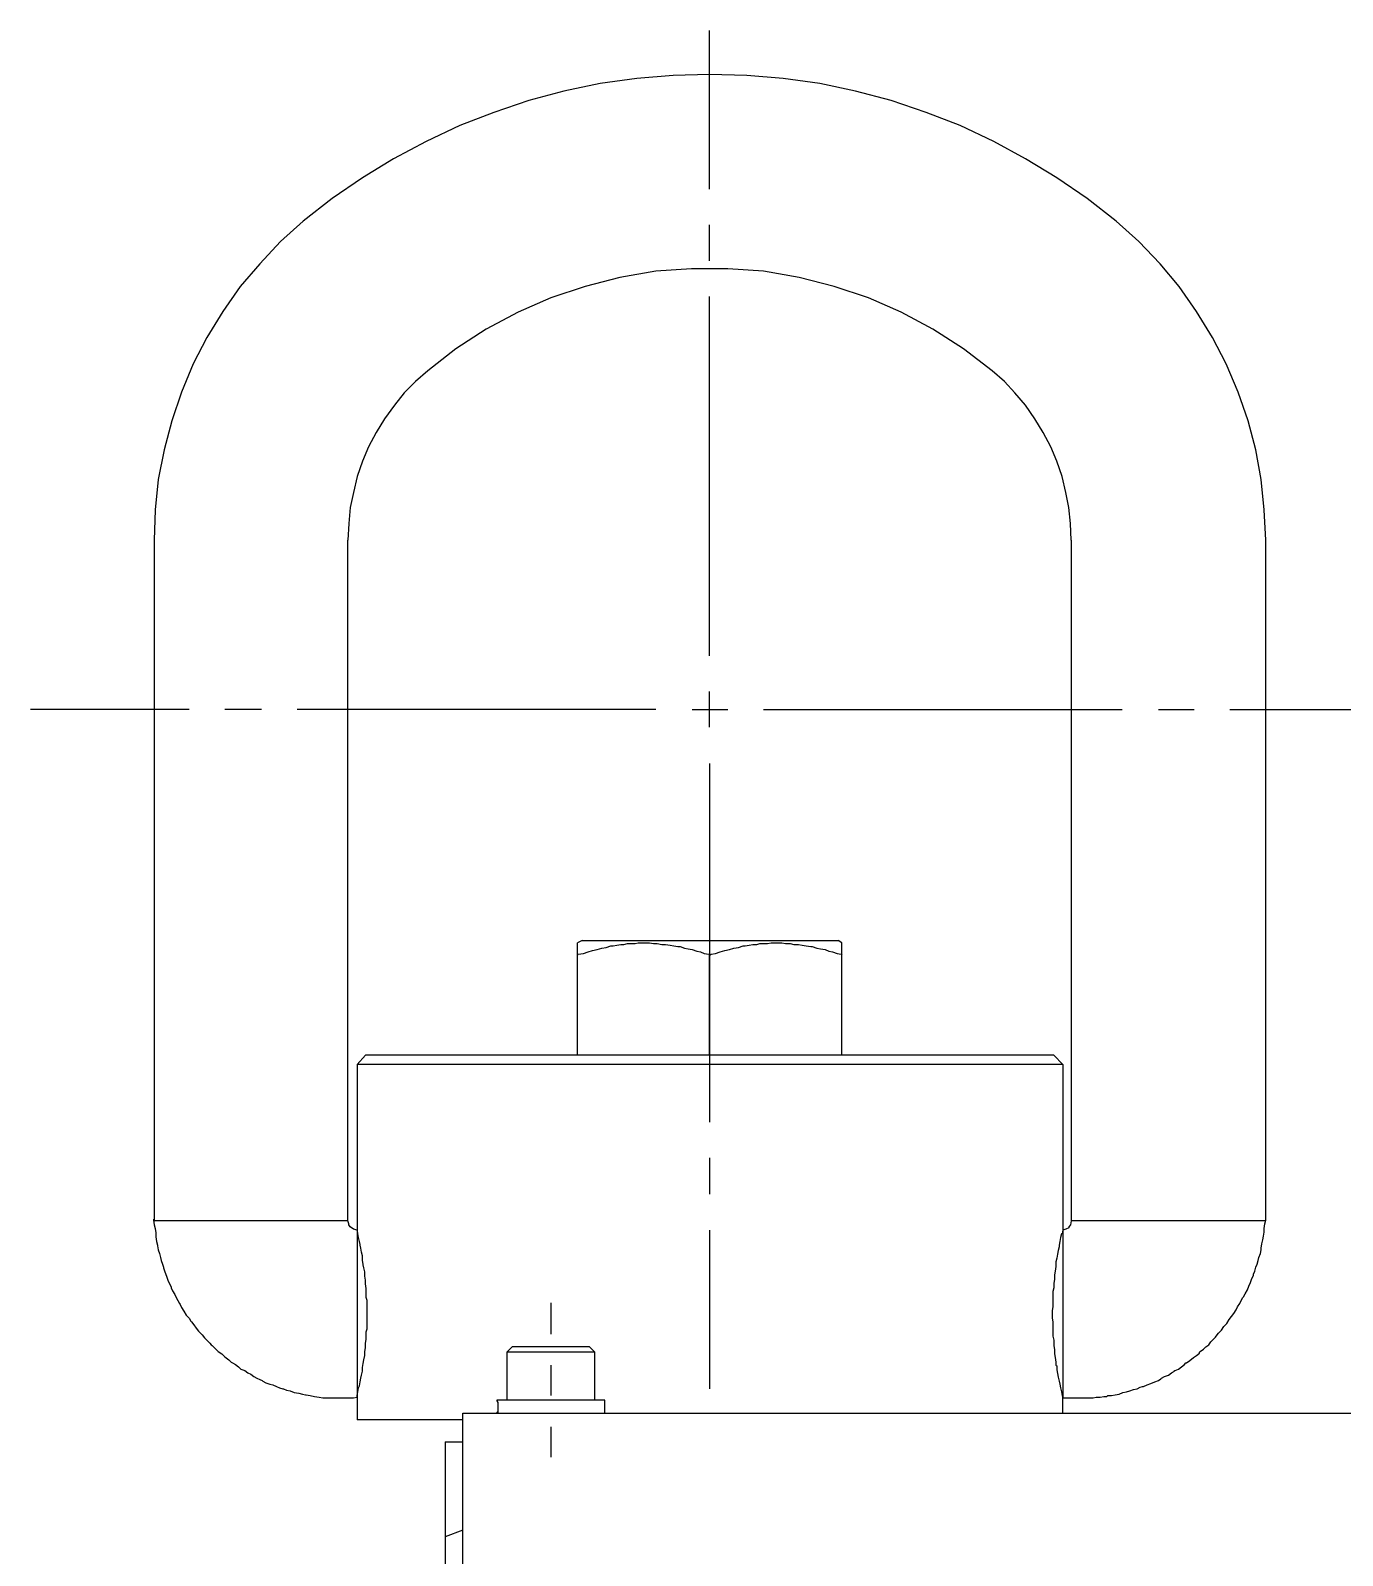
# Model space of a CAD drawing. Header units: millimetres. Extents: x -211 to 45495, y 24 to 52952.
# Drawn here: x 24609 to 24757.7, y 27598.5 to 27771.4 of the extents above; entities that cross this region are included whole.
import ezdxf

# ---------------------------------------------------------------- set-up
doc = ezdxf.new("R2010")
doc.units = ezdxf.units.MM
doc.layers.add('Layer2', color=7, linetype='Continuous')

# ---------------------------------------------------------------- blocks, each defined once
blk = doc.blocks.new('BLKF288')
at = {"layer": 'Layer2', "color": 7, "linetype": 'Continuous', "lineweight": 25}
for p, q in [((24725.68, 27634.15), (24725.6, 27633.72)), ((24725.77, 27634.58), (24725.68, 27634.15)), ((24725.86, 27635.01), (24725.77, 27634.58)), ((24725.94, 27635.01), (24725.86, 27635.01)), ((24726.03, 27635.44), (24725.94, 27635.01)), ((24725.34, 27632.26), (24725.25, 27631.82)), ((24725.42, 27632.69), (24725.34, 27632.26)), ((24725.51, 27633.12), (24725.42, 27632.69)), ((24725.6, 27633.55), (24725.51, 27633.12)), ((24725.6, 27633.72), (24725.6, 27633.63)), ((24725.6, 27633.63), (24725.6, 27633.55)), ((24725.17, 27630.79), (24725.08, 27630.36)), ((24725.25, 27631.31), (24725.17, 27630.79)), ((24725.25, 27631.82), (24725.25, 27631.39)), ((24725.25, 27631.39), (24725.25, 27631.31)), ((24724.99, 27628.9), (24724.91, 27628.47)), ((24725.08, 27629.84), (24724.99, 27629.41)), ((24724.99, 27629.41), (24724.99, 27628.9)), ((24725.08, 27630.36), (24725.08, 27629.84)), ((24724.91, 27628.47), (24724.91, 27628.38)), ((24724.91, 27628.38), (24724.91, 27627.95)), ((24724.91, 27627.95), (24724.91, 27627.6)), ((24724.91, 27627.6), (24724.91, 27627.17)), ((24724.91, 27627.17), (24724.91, 27626.74)), ((24724.91, 27626.74), (24724.82, 27626.31))]:
    blk.add_line(p, q, dxfattribs=at)
blk = doc.blocks.new('BLKF289')
at = {"layer": 'Layer2', "color": 7, "linetype": 'Continuous', "lineweight": 25}
for p, q in [((24646.11, 27635.01), (24646.11, 27635.1)), ((24646.2, 27634.58), (24646.11, 27635.01)), ((24646.29, 27634.15), (24646.2, 27634.58)), ((24646.37, 27633.81), (24646.29, 27634.15)), ((24646.37, 27633.72), (24646.37, 27633.81)), ((24646.46, 27633.37), (24646.37, 27633.72)), ((24646.54, 27632.94), (24646.46, 27633.37)), ((24646.63, 27632.51), (24646.54, 27632.94)), ((24646.63, 27632), (24646.63, 27632.51)), ((24646.72, 27631.57), (24646.63, 27632)), ((24646.72, 27631.48), (24646.72, 27631.57)), ((24646.8, 27631.14), (24646.72, 27631.48)), ((24646.89, 27630.7), (24646.8, 27631.14)), ((24646.89, 27630.19), (24646.89, 27630.7)), ((24646.97, 27629.76), (24646.89, 27630.19)), ((24646.97, 27629.33), (24646.97, 27629.76)), ((24647.06, 27628.81), (24646.97, 27629.33)), ((24647.06, 27628.72), (24647.06, 27628.81)), ((24647.06, 27628.64), (24647.06, 27628.72)), ((24647.06, 27628.21), (24647.06, 27628.64)), ((24647.06, 27627.78), (24647.06, 27628.21)), ((24647.15, 27627.43), (24647.06, 27627.78)), ((24647.15, 27627), (24647.15, 27627.43)), ((24647.15, 27626.57), (24647.15, 27627)), ((24647.15, 27626.14), (24647.15, 27626.57)), ((24647.15, 27625.71), (24647.15, 27626.14)), ((24647.15, 27625.62), (24647.15, 27625.71)), ((24647.15, 27625.54), (24647.15, 27625.62)), ((24647.15, 27625.11), (24647.15, 27625.54)), ((24647.06, 27623.9), (24647.15, 27624.25)), ((24647.06, 27623.47), (24647.06, 27623.9)), ((24647.15, 27624.68), (24647.15, 27625.11)), ((24647.15, 27624.25), (24647.15, 27624.68)), ((24646.89, 27621.66), (24646.97, 27622.09)), ((24646.97, 27622.61), (24647.06, 27623.04)), ((24646.97, 27622.52), (24646.97, 27622.61)), ((24646.97, 27622.09), (24646.97, 27622.52)), ((24647.06, 27623.04), (24647.06, 27623.47)), ((24646.63, 27619.85), (24646.72, 27620.29)), ((24646.72, 27620.29), (24646.8, 27620.72)), ((24646.8, 27620.72), (24646.89, 27621.23)), ((24646.89, 27621.23), (24646.89, 27621.66)), ((24646.37, 27618.22), (24646.46, 27618.65)), ((24646.46, 27618.65), (24646.54, 27618.99)), ((24646.54, 27618.99), (24646.63, 27619.42)), ((24646.63, 27619.77), (24646.63, 27619.85)), ((24646.63, 27619.42), (24646.63, 27619.77)), ((24646.03, 27616.67), (24646.11, 27617.1)), ((24646.03, 27616.5), (24646.03, 27616.67)), ((24646.11, 27617.1), (24646.2, 27617.53)), ((24646.2, 27617.53), (24646.29, 27617.79)), ((24646.29, 27617.79), (24646.37, 27618.22))]:
    blk.add_line(p, q, dxfattribs=at)
blk = doc.blocks.new('BLKF290')
at = {"layer": 'Layer2', "color": 7, "linetype": 'Continuous', "lineweight": 25}
for p, q in [((24724.82, 27625.97), (24724.82, 27625.45)), ((24724.82, 27625.45), (24724.91, 27625.02)), ((24724.91, 27625.02), (24724.91, 27623.39)), ((24724.91, 27623.39), (24724.99, 27622.95)), ((24724.99, 27622.95), (24724.99, 27622.87)), ((24724.99, 27622.87), (24724.99, 27622.78)), ((24724.99, 27622.78), (24724.99, 27622.35)), ((24724.99, 27622.35), (24725.08, 27621.84)), ((24725.08, 27621.84), (24725.08, 27621.4)), ((24725.08, 27621.4), (24725.17, 27620.97)), ((24725.17, 27620.97), (24725.25, 27620.46)), ((24725.25, 27620.46), (24725.25, 27620.11)), ((24725.25, 27620.11), (24725.34, 27620.03)), ((24725.34, 27620.03), (24725.34, 27619.6)), ((24725.34, 27619.6), (24725.42, 27619.17)), ((24725.42, 27619.17), (24725.51, 27618.74)), ((24725.51, 27618.74), (24725.6, 27618.3)), ((24725.6, 27618.3), (24725.68, 27617.96)), ((24725.68, 27617.96), (24725.77, 27617.53)), ((24725.77, 27617.53), (24725.86, 27617.1)), ((24725.86, 27617.1), (24725.94, 27616.67))]:
    blk.add_line(p, q, dxfattribs=at)
blk = doc.blocks.new('BLKF291')
at = {"layer": 'Layer2', "color": 7, "linetype": 'Continuous', "lineweight": 25}
for p, q in [((24686.16, 27666.7), (24686.67, 27666.79)), ((24686.67, 27666.79), (24687.19, 27666.96)), ((24687.19, 27666.96), (24687.71, 27667.13)), ((24687.71, 27667.13), (24688.22, 27667.22)), ((24688.22, 27667.22), (24688.74, 27667.39)), ((24688.74, 27667.39), (24689.26, 27667.48)), ((24689.26, 27667.48), (24689.77, 27667.65)), ((24689.77, 27667.65), (24689.95, 27667.65)), ((24689.95, 27667.65), (24690.03, 27667.65)), ((24690.03, 27667.65), (24690.46, 27667.73)), ((24690.46, 27667.73), (24690.89, 27667.82)), ((24690.89, 27667.82), (24691.32, 27667.82)), ((24691.32, 27667.82), (24691.67, 27667.91)), ((24691.67, 27667.91), (24692.1, 27667.91)), ((24692.1, 27667.91), (24692.53, 27667.91)), ((24692.53, 27667.91), (24692.96, 27667.99)), ((24692.96, 27667.99), (24693.3, 27667.99)), ((24693.3, 27667.99), (24693.73, 27667.99)), ((24693.73, 27667.99), (24693.99, 27667.99)), ((24693.99, 27667.99), (24694.17, 27667.99)), ((24694.17, 27667.99), (24694.6, 27667.91)), ((24694.6, 27667.91), (24695.11, 27667.91)), ((24695.11, 27667.91), (24695.54, 27667.82)), ((24695.54, 27667.82), (24696.06, 27667.82)), ((24696.06, 27667.82), (24696.49, 27667.73)), ((24696.49, 27667.73), (24696.92, 27667.65)), ((24696.92, 27667.65), (24697.44, 27667.56)), ((24697.44, 27667.56), (24697.52, 27667.56)), ((24697.52, 27667.56), (24697.61, 27667.56)), ((24697.61, 27667.56), (24698.13, 27667.39)), ((24698.13, 27667.39), (24698.56, 27667.3)), ((24698.56, 27667.3), (24699.07, 27667.22)), ((24699.07, 27667.22), (24699.5, 27667.05)), ((24699.5, 27667.05), (24699.93, 27666.96)), ((24699.93, 27666.96), (24700.45, 27666.79)), ((24700.45, 27666.79), (24700.88, 27666.7)), ((24685.98, 27666.61), (24686.16, 27666.7))]:
    blk.add_line(p, q, dxfattribs=at)
blk = doc.blocks.new('BLKF292')
at = {"layer": 'Layer2', "color": 7, "linetype": 'Continuous', "lineweight": 25}
for p, q in [((24671.09, 27666.7), (24671.69, 27666.79)), ((24671.69, 27666.79), (24672.21, 27666.96)), ((24672.21, 27666.96), (24672.72, 27667.13)), ((24672.72, 27667.13), (24673.24, 27667.22)), ((24673.24, 27667.22), (24673.76, 27667.39)), ((24673.76, 27667.39), (24674.27, 27667.48)), ((24674.27, 27667.48), (24674.79, 27667.65)), ((24674.79, 27667.65), (24674.96, 27667.65)), ((24674.96, 27667.65), (24675.05, 27667.65)), ((24675.05, 27667.65), (24675.48, 27667.73)), ((24675.48, 27667.73), (24675.91, 27667.82)), ((24675.91, 27667.82), (24676.25, 27667.82)), ((24676.25, 27667.82), (24676.68, 27667.91)), ((24676.68, 27667.91), (24677.11, 27667.91)), ((24677.11, 27667.91), (24677.55, 27667.91)), ((24677.55, 27667.91), (24677.89, 27667.99)), ((24677.89, 27667.99), (24678.32, 27667.99)), ((24678.32, 27667.99), (24678.75, 27667.99)), ((24678.75, 27667.99), (24679.01, 27667.99)), ((24679.01, 27667.99), (24679.18, 27667.99)), ((24679.18, 27667.99), (24679.61, 27667.91)), ((24679.61, 27667.91), (24680.04, 27667.91)), ((24680.04, 27667.91), (24680.56, 27667.82)), ((24680.56, 27667.82), (24680.99, 27667.82)), ((24680.99, 27667.82), (24681.51, 27667.73)), ((24681.51, 27667.73), (24681.94, 27667.65)), ((24681.94, 27667.65), (24682.37, 27667.56)), ((24682.37, 27667.56), (24682.54, 27667.56)), ((24682.54, 27667.56), (24682.63, 27667.56)), ((24682.63, 27667.56), (24683.14, 27667.39)), ((24683.14, 27667.39), (24683.57, 27667.3)), ((24683.57, 27667.3), (24684, 27667.22)), ((24684, 27667.22), (24684.52, 27667.05)), ((24684.52, 27667.05), (24684.95, 27666.96)), ((24684.95, 27666.96), (24685.38, 27666.79)), ((24685.38, 27666.79), (24685.9, 27666.7)), ((24671, 27666.61), (24671.09, 27666.7))]:
    blk.add_line(p, q, dxfattribs=at)
blk = doc.blocks.new('BLKF293')
at = {"layer": 'Layer2', "color": 7, "linetype": 'Continuous', "lineweight": 25}
for p, q in [((24645.08, 27636.04), (24645.08, 27636.13)), ((24645.25, 27635.79), (24645.08, 27636.04)), ((24645.6, 27635.53), (24645.25, 27635.79)), ((24646.03, 27635.44), (24645.6, 27635.53))]:
    blk.add_line(p, q, dxfattribs=at)
blk = doc.blocks.new('BLKF294')
at = {"layer": 'Layer2', "color": 7, "linetype": 'Continuous', "lineweight": 25}
for p, q in [((24622.95, 27636.65), (24622.95, 27636.56)), ((24622.95, 27636.56), (24623.03, 27636.04)), ((24623.03, 27636.04), (24623.12, 27635.61)), ((24623.12, 27635.61), (24623.21, 27635.1)), ((24623.21, 27635.1), (24623.21, 27634.67)), ((24623.21, 27634.67), (24623.29, 27634.15)), ((24623.29, 27634.15), (24623.38, 27633.72)), ((24623.38, 27633.72), (24623.38, 27633.63)), ((24623.38, 27633.63), (24623.47, 27633.2)), ((24623.47, 27633.2), (24623.64, 27632.77)), ((24623.64, 27632.77), (24623.72, 27632.34)), ((24623.72, 27632.34), (24623.81, 27632)), ((24623.81, 27632), (24623.98, 27631.57)), ((24623.98, 27631.57), (24624.07, 27631.22)), ((24624.07, 27631.22), (24624.07, 27631.14)), ((24624.07, 27631.14), (24624.24, 27630.7)), ((24624.24, 27630.7), (24624.41, 27630.19)), ((24624.41, 27630.19), (24624.58, 27629.76)), ((24624.58, 27629.76), (24624.76, 27629.33)), ((24624.76, 27629.33), (24624.93, 27628.98)), ((24624.93, 27628.98), (24624.93, 27628.9)), ((24624.93, 27628.9), (24625.1, 27628.55)), ((24625.1, 27628.55), (24625.36, 27628.12)), ((24625.36, 27628.12), (24625.53, 27627.78)), ((24625.53, 27627.78), (24625.7, 27627.43)), ((24625.7, 27627.43), (24625.88, 27627.09)), ((24625.88, 27627.09), (24625.96, 27627)), ((24625.96, 27627), (24626.13, 27626.66)), ((24626.13, 27626.66), (24626.39, 27626.23)), ((24626.39, 27626.23), (24626.65, 27625.8)), ((24626.65, 27625.8), (24627, 27625.45)), ((24627, 27625.45), (24627.17, 27625.11)), ((24627.17, 27625.11), (24627.25, 27625.02)), ((24627.25, 27625.02), (24627.51, 27624.68)), ((24627.51, 27624.68), (24627.77, 27624.33)), ((24627.77, 27624.33), (24628.03, 27623.99)), ((24628.03, 27623.99), (24628.37, 27623.64)), ((24628.37, 27623.64), (24628.46, 27623.56)), ((24628.46, 27623.56), (24628.72, 27623.21)), ((24628.72, 27623.21), (24628.98, 27622.95)), ((24628.98, 27622.95), (24629.32, 27622.61)), ((24629.32, 27622.61), (24629.49, 27622.44)), ((24629.49, 27622.44), (24629.58, 27622.35)), ((24629.58, 27622.35), (24629.92, 27622.01)), ((24629.92, 27622.01), (24630.27, 27621.66)), ((24630.27, 27621.66), (24630.7, 27621.4)), ((24630.7, 27621.4), (24631.04, 27621.06)), ((24631.04, 27621.06), (24631.47, 27620.72)), ((24631.47, 27620.72), (24631.73, 27620.46)), ((24631.73, 27620.46), (24631.9, 27620.37)), ((24631.9, 27620.37), (24632.25, 27620.2)), ((24632.25, 27620.2), (24632.59, 27619.94)), ((24632.59, 27619.94), (24632.85, 27619.68)), ((24632.85, 27619.68), (24633.28, 27619.51)), ((24633.28, 27619.51), (24633.63, 27619.25)), ((24633.63, 27619.25), (24633.97, 27619.08)), ((24633.97, 27619.08), (24634.32, 27618.82)), ((24634.32, 27618.82), (24634.66, 27618.65)), ((24634.66, 27618.65), (24635, 27618.48)), ((24635, 27618.48), (24635.26, 27618.39)), ((24635.26, 27618.39), (24635.35, 27618.3)), ((24635.35, 27618.3), (24635.69, 27618.13)), ((24635.69, 27618.13), (24636.12, 27617.96)), ((24636.12, 27617.96), (24636.47, 27617.87)), ((24636.47, 27617.87), (24636.9, 27617.7)), ((24636.9, 27617.7), (24637.24, 27617.53)), ((24637.24, 27617.53), (24637.59, 27617.44)), ((24637.59, 27617.44), (24637.67, 27617.44)), ((24637.67, 27617.44), (24638.02, 27617.27)), ((24638.02, 27617.27), (24638.45, 27617.19)), ((24638.45, 27617.19), (24638.88, 27617.01)), ((24638.88, 27617.01), (24639.4, 27616.93)), ((24639.4, 27616.93), (24639.83, 27616.84)), ((24639.83, 27616.84), (24640.17, 27616.75)), ((24640.17, 27616.75), (24640.26, 27616.75)), ((24640.26, 27616.75), (24640.69, 27616.67)), ((24640.69, 27616.67), (24641.2, 27616.58)), ((24641.2, 27616.58), (24641.72, 27616.5)), ((24641.72, 27616.5), (24642.15, 27616.41)), ((24642.15, 27616.41), (24642.67, 27616.41)), ((24642.67, 27616.41), (24643.01, 27616.41)), ((24643.01, 27616.41), (24643.1, 27616.41)), ((24643.1, 27616.41), (24643.62, 27616.41)), ((24643.62, 27616.41), (24644.13, 27616.41)), ((24644.13, 27616.41), (24644.65, 27616.41)), ((24644.65, 27616.41), (24645.08, 27616.41)), ((24645.08, 27616.41), (24645.6, 27616.41))]:
    blk.add_line(p, q, dxfattribs=at)
blk = doc.blocks.new('BLKF295')
at = {"layer": 'Layer2', "color": 7, "linetype": 'Continuous', "lineweight": 25}
for p, q in [((24748.85, 27635.61), (24748.93, 27636.13)), ((24748.93, 27636.13), (24749.02, 27636.56)), ((24726.03, 27635.44), (24726.03, 27616.5)), ((24748.59, 27633.89), (24748.68, 27634.32)), ((24748.68, 27634.32), (24748.76, 27634.75)), ((24748.76, 27634.75), (24748.85, 27635.18)), ((24748.85, 27635.18), (24748.85, 27635.61)), ((24748.16, 27632), (24748.24, 27632.34)), ((24748.24, 27632.34), (24748.42, 27632.77)), ((24748.42, 27632.77), (24748.5, 27633.2)), ((24748.5, 27633.37), (24748.59, 27633.89)), ((24748.5, 27633.29), (24748.5, 27633.37)), ((24748.5, 27633.2), (24748.5, 27633.29)), ((24747.64, 27630.45), (24747.81, 27630.79)), ((24747.81, 27630.79), (24747.9, 27631.22)), ((24747.9, 27631.22), (24748.07, 27631.57)), ((24748.07, 27631.57), (24748.16, 27632)), ((24746.95, 27628.64), (24747.13, 27629.07)), ((24747.13, 27629.07), (24747.3, 27629.5)), ((24747.3, 27629.5), (24747.47, 27629.93)), ((24747.47, 27629.93), (24747.64, 27630.27)), ((24747.64, 27630.27), (24747.64, 27630.45)), ((24745.83, 27626.74), (24746.09, 27627.09)), ((24746.09, 27627.09), (24746.26, 27627.43)), ((24746.26, 27627.43), (24746.44, 27627.78)), ((24746.44, 27627.78), (24746.52, 27627.86)), ((24746.52, 27627.86), (24746.69, 27628.21)), ((24746.69, 27628.21), (24746.95, 27628.64)), ((24744.63, 27624.85), (24744.89, 27625.28)), ((24744.89, 27625.28), (24745.14, 27625.62)), ((24745.14, 27625.62), (24745.4, 27625.97)), ((24745.4, 27625.97), (24745.66, 27626.4)), ((24745.66, 27626.4), (24745.83, 27626.74)), ((24743.42, 27623.39), (24743.68, 27623.73)), ((24743.68, 27623.73), (24744.03, 27624.07)), ((24744.03, 27624.07), (24744.28, 27624.5)), ((24744.28, 27624.5), (24744.63, 27624.85)), ((24741.61, 27621.66), (24741.96, 27621.92)), ((24741.96, 27621.92), (24742.22, 27622.18)), ((24742.22, 27622.18), (24742.56, 27622.44)), ((24742.56, 27622.44), (24742.82, 27622.78)), ((24742.82, 27622.78), (24743.08, 27623.04)), ((24743.08, 27623.04), (24743.34, 27623.3)), ((24743.34, 27623.3), (24743.42, 27623.39)), ((24739.46, 27619.94), (24739.81, 27620.2)), ((24739.81, 27620.2), (24739.98, 27620.37)), ((24739.98, 27620.37), (24740.06, 27620.37)), ((24740.06, 27620.37), (24740.41, 27620.63)), ((24740.41, 27620.63), (24740.84, 27620.97)), ((24740.84, 27620.97), (24741.18, 27621.23)), ((24741.18, 27621.23), (24741.53, 27621.49)), ((24741.53, 27621.58), (24741.61, 27621.66)), ((24741.53, 27621.49), (24741.53, 27621.58)), ((24736.45, 27618.22), (24736.88, 27618.39)), ((24736.88, 27618.39), (24737.14, 27618.56)), ((24737.14, 27618.56), (24737.22, 27618.65)), ((24737.22, 27618.65), (24737.57, 27618.82)), ((24737.57, 27618.82), (24738, 27618.99)), ((24738, 27618.99), (24738.34, 27619.25)), ((24738.34, 27619.25), (24738.69, 27619.42)), ((24738.69, 27619.42), (24738.69, 27619.51)), ((24738.69, 27619.51), (24738.77, 27619.51)), ((24738.77, 27619.51), (24739.12, 27619.68)), ((24739.12, 27619.68), (24739.46, 27619.94)), ((24731.02, 27616.58), (24731.11, 27616.67)), ((24731.11, 27616.67), (24731.54, 27616.67)), ((24731.54, 27616.67), (24731.97, 27616.75)), ((24731.97, 27616.75), (24732.4, 27616.84)), ((24732.4, 27616.84), (24732.83, 27617.01)), ((24732.83, 27617.01), (24733.26, 27617.1)), ((24733.26, 27617.1), (24733.61, 27617.19)), ((24733.61, 27617.19), (24734.04, 27617.36)), ((24734.04, 27617.36), (24734.47, 27617.44)), ((24734.47, 27617.44), (24734.81, 27617.62)), ((24734.81, 27617.62), (24735.07, 27617.7)), ((24735.07, 27617.7), (24735.16, 27617.7)), ((24735.16, 27617.7), (24735.59, 27617.87)), ((24735.59, 27617.87), (24736.02, 27618.05)), ((24736.02, 27618.05), (24736.45, 27618.22)), ((24726.03, 27616.5), (24726.11, 27616.41)), ((24726.11, 27616.41), (24729.47, 27616.41)), ((24729.47, 27616.41), (24729.82, 27616.5)), ((24729.82, 27616.5), (24730.25, 27616.5)), ((24730.25, 27616.5), (24730.68, 27616.58)), ((24730.68, 27616.58), (24731.02, 27616.58))]:
    blk.add_line(p, q, dxfattribs=at)
blk = doc.blocks.new('BLKF296')
at = {"layer": 'Layer2', "color": 7, "linetype": 'Continuous', "lineweight": 25}
for p, q in [((24726.72, 27635.7), (24726.37, 27635.53)), ((24726.89, 27636.04), (24726.72, 27635.79)), ((24726.72, 27635.79), (24726.72, 27635.7)), ((24726.97, 27636.47), (24726.89, 27636.04))]:
    blk.add_line(p, q, dxfattribs=at)
blk = doc.blocks.new('BLKF297')
at = {"layer": 'Layer2', "color": 7, "linetype": 'Continuous', "lineweight": 25}
for p, q in [((24639.91, 27749.8), (24637.33, 27747.48)), ((24637.33, 27747.48), (24635, 27744.98)), ((24635, 27744.98), (24632.77, 27742.39)), ((24632.77, 27742.39), (24630.79, 27739.55)), ((24630.79, 27739.55), (24628.98, 27736.63)), ((24628.98, 27736.63), (24627.43, 27733.61)), ((24627.43, 27733.61), (24626.13, 27730.43)), ((24626.13, 27730.43), (24625.02, 27727.15)), ((24625.02, 27727.15), (24624.15, 27723.88)), ((24624.15, 27723.88), (24623.47, 27720.52)), ((24623.47, 27720.52), (24623.12, 27717.08))]:
    blk.add_line(p, q, dxfattribs=at)
blk = doc.blocks.new('BLKF298')
at = {"layer": 'Layer2', "color": 7, "linetype": 'Continuous', "lineweight": 25}
for p, q in [((24673.58, 27765.39), (24669.45, 27764.53)), ((24677.72, 27765.99), (24673.58, 27765.39)), ((24681.85, 27766.33), (24677.72, 27765.99)), ((24685.98, 27766.42), (24681.85, 27766.33)), ((24690.2, 27766.33), (24685.98, 27766.42)), ((24694.34, 27765.99), (24690.2, 27766.33)), ((24698.47, 27765.39), (24694.34, 27765.99)), ((24702.52, 27764.53), (24698.47, 27765.39)), ((24669.45, 27764.53), (24665.49, 27763.49)), ((24706.57, 27763.49), (24702.52, 27764.53)), ((24661.53, 27762.12), (24657.65, 27760.65)), ((24665.49, 27763.49), (24661.53, 27762.12)), ((24710.53, 27762.12), (24706.57, 27763.49)), ((24714.4, 27760.65), (24710.53, 27762.12)), ((24657.65, 27760.65), (24653.86, 27758.84)), ((24718.19, 27758.84), (24714.4, 27760.65)), ((24653.86, 27758.84), (24650.16, 27756.86)), ((24721.81, 27756.86), (24718.19, 27758.84)), ((24650.16, 27756.86), (24646.63, 27754.71)), ((24725.34, 27754.71), (24721.81, 27756.86)), ((24646.63, 27754.71), (24643.19, 27752.38)), ((24728.78, 27752.38), (24725.34, 27754.71)), ((24732.06, 27749.8), (24728.78, 27752.38))]:
    blk.add_line(p, q, dxfattribs=at)
blk = doc.blocks.new('BLKF299')
at = {"layer": 'Layer2', "color": 7, "linetype": 'Continuous', "lineweight": 25}
for p, q in [((24737.05, 27744.98), (24734.64, 27747.48)), ((24739.2, 27742.39), (24737.05, 27744.98)), ((24741.18, 27739.55), (24739.2, 27742.39)), ((24742.99, 27736.63), (24741.18, 27739.55)), ((24744.54, 27733.61), (24742.99, 27736.63)), ((24745.92, 27730.43), (24744.54, 27733.61)), ((24747.04, 27727.15), (24745.92, 27730.43)), ((24747.9, 27723.88), (24747.04, 27727.15)), ((24748.5, 27720.52), (24747.9, 27723.88)), ((24748.85, 27717.08), (24748.5, 27720.52)), ((24749.02, 27713.63), (24748.85, 27717.08))]:
    blk.add_line(p, q, dxfattribs=at)
blk = doc.blocks.new('BLKF300')
at = {"layer": 'Layer2', "color": 7, "linetype": 'Continuous', "lineweight": 25}
for p, q in [((24720.6, 27730.34), (24719.4, 27731.63)), ((24721.81, 27728.96), (24720.6, 27730.34)), ((24722.84, 27727.41), (24721.81, 27728.96)), ((24723.79, 27725.86), (24722.84, 27727.41)), ((24724.65, 27724.22), (24723.79, 27725.86)), ((24725.34, 27722.59), (24724.65, 27724.22)), ((24725.94, 27720.87), (24725.34, 27722.59)), ((24726.37, 27719.06), (24725.94, 27720.87)), ((24726.72, 27717.34), (24726.37, 27719.06)), ((24726.89, 27715.53), (24726.72, 27717.34)), ((24726.97, 27713.63), (24726.89, 27715.53))]:
    blk.add_line(p, q, dxfattribs=at)
blk = doc.blocks.new('BLKF301')
at = {"layer": 'Layer2', "color": 7, "linetype": 'Continuous', "lineweight": 25}
for p, q in [((24654.04, 27732.84), (24652.66, 27731.63)), ((24652.66, 27731.63), (24651.37, 27730.34)), ((24651.37, 27730.34), (24650.25, 27728.96)), ((24649.13, 27727.41), (24648.18, 27725.86)), ((24650.25, 27728.96), (24649.13, 27727.41)), ((24648.18, 27725.86), (24647.32, 27724.22)), ((24647.32, 27724.22), (24646.63, 27722.59)), ((24646.63, 27722.59), (24646.03, 27720.87)), ((24646.03, 27720.87), (24645.6, 27719.06)), ((24645.6, 27719.06), (24645.25, 27717.34)), ((24645.25, 27717.34), (24645.08, 27715.53))]:
    blk.add_line(p, q, dxfattribs=at)
blk = doc.blocks.new('BLKF302')
at = {"layer": 'Layer2', "color": 7, "linetype": 'Continuous', "lineweight": 25}
for p, q in [((24675.82, 27743.43), (24671.86, 27742.39)), ((24679.87, 27744.12), (24675.82, 27743.43)), ((24683.92, 27744.38), (24679.87, 27744.12)), ((24688.05, 27744.38), (24683.92, 27744.38)), ((24692.1, 27744.12), (24688.05, 27744.38)), ((24696.15, 27743.43), (24692.1, 27744.12)), ((24700.11, 27742.39), (24696.15, 27743.43)), ((24667.99, 27741.1), (24664.28, 27739.47)), ((24671.86, 27742.39), (24667.99, 27741.1)), ((24703.98, 27741.1), (24700.11, 27742.39)), ((24707.69, 27739.47), (24703.98, 27741.1)), ((24664.28, 27739.47), (24660.67, 27737.57)), ((24711.3, 27737.57), (24707.69, 27739.47)), ((24660.67, 27737.57), (24657.22, 27735.33)), ((24714.75, 27735.33), (24711.3, 27737.57)), ((24718.02, 27732.84), (24714.75, 27735.33))]:
    blk.add_line(p, q, dxfattribs=at)
blk = doc.blocks.new('BLKF244')
at = {"layer": 'Layer2', "color": 7, "linetype": 'Continuous', "lineweight": 25}
for p, q in [((24685.98, 27753.42), (24685.98, 27771.42)), ((24643.19, 27752.38), (24639.91, 27749.8)), ((24734.64, 27747.48), (24732.06, 27749.8)), ((24685.98, 27745.32), (24685.98, 27749.37)), ((24685.98, 27700.54), (24685.98, 27741.28)), ((24657.22, 27735.33), (24654.04, 27732.84)), ((24719.4, 27731.63), (24718.02, 27732.84)), ((24623.12, 27717.08), (24623.03, 27713.63)), ((24645.08, 27715.53), (24644.99, 27713.63)), ((24623.03, 27713.63), (24623.03, 27636.47)), ((24644.99, 27636.47), (24644.99, 27713.63)), ((24726.97, 27713.63), (24726.97, 27636.47)), ((24749.02, 27636.47), (24749.02, 27713.63)), ((24685.98, 27692.45), (24685.98, 27696.5)), ((24627, 27694.43), (24609, 27694.43)), ((24635.18, 27694.43), (24631.04, 27694.43)), ((24679.87, 27694.43), (24639.22, 27694.43)), ((24684, 27694.43), (24688.05, 27694.43)), ((24692.1, 27694.43), (24732.74, 27694.43)), ((24736.88, 27694.43), (24740.93, 27694.43)), ((24744.97, 27694.43), (24762.97, 27694.43)), ((24685.98, 27688.32), (24685.98, 27647.67)), ((24671.52, 27668.25), (24671, 27667.99)), ((24671, 27655.25), (24671, 27667.99)), ((24671.52, 27668.25), (24700.54, 27668.25)), ((24700.97, 27667.99), (24700.54, 27668.25)), ((24700.97, 27655.25), (24700.97, 27667.99)), ((24685.9, 27666.7), (24685.98, 27666.61)), ((24685.98, 27655.25), (24685.98, 27666.61)), ((24700.88, 27666.7), (24700.97, 27666.61)), ((24646.97, 27655.25), (24646.03, 27654.21)), ((24724.99, 27655.25), (24646.97, 27655.25)), ((24726.03, 27654.21), (24724.99, 27655.25)), ((24726.03, 27654.21), (24646.03, 27654.21)), ((24646.03, 27654.21), (24646.03, 27635.44)), ((24726.03, 27654.21), (24726.03, 27635.44)), ((24685.98, 27643.62), (24685.98, 27639.49)), ((24644.99, 27636.47), (24623.03, 27636.47)), ((24645.08, 27636.13), (24644.99, 27636.47)), ((24749.02, 27636.47), (24726.97, 27636.47)), ((24749.02, 27636.56), (24749.02, 27636.65)), ((24646.11, 27635.1), (24646.03, 27635.44)), ((24646.03, 27635.44), (24646.03, 27616.5)), ((24646.03, 27635.44), (24646.03, 27616.5)), ((24685.98, 27635.44), (24685.98, 27617.44)), ((24726.37, 27635.53), (24726.03, 27635.44)), ((24726.03, 27635.44), (24726.03, 27616.5)), ((24667.99, 27627.17), (24667.99, 27623.64)), ((24724.82, 27626.31), (24724.82, 27625.97)), ((24663.59, 27622.18), (24662.99, 27621.58)), ((24672.38, 27622.18), (24663.59, 27622.18)), ((24672.98, 27621.58), (24672.38, 27622.18)), ((24672.98, 27621.58), (24662.99, 27621.58)), ((24662.99, 27621.58), (24662.99, 27616.15)), ((24667.99, 27620.11), (24667.99, 27616.67)), ((24672.98, 27616.15), (24672.98, 27621.58)), ((24725.94, 27616.67), (24726.03, 27616.5)), ((24645.6, 27616.41), (24646.03, 27616.5)), ((24646.03, 27616.5), (24646.03, 27613.91)), ((24674.1, 27616.15), (24661.87, 27616.15)), ((24661.87, 27616.15), (24661.87, 27616.07)), ((24661.87, 27616.07), (24661.96, 27615.89)), ((24661.96, 27615.89), (24661.96, 27614.69)), ((24661.96, 27615.38), (24661.96, 27614.86)), ((24674.1, 27614.69), (24674.1, 27616.15)), ((24726.03, 27614.69), (24726.03, 27616.5)), ((24658, 27613.91), (24646.03, 27613.91)), ((24658, 27614.69), (25053.95, 27614.69)), ((24658, 27381.49), (24658, 27614.69)), ((24661.96, 27614.86), (24661.87, 27614.77)), ((24661.87, 27614.77), (24661.87, 27614.69)), ((24667.99, 27613.14), (24667.99, 27609.69)), ((24656.02, 27611.42), (24656.02, 27091.46)), ((24656.02, 27611.42), (24658, 27611.42)), ((24658, 27601.43), (24656.02, 27600.65))]:
    blk.add_line(p, q, dxfattribs=at)
for name in ['BLKF298', 'BLKF297', 'BLKF299', 'BLKF302', 'BLKF301', 'BLKF300', 'BLKF292', 'BLKF291', 'BLKF294', 'BLKF293', 'BLKF295', 'BLKF296', 'BLKF289', 'BLKF288', 'BLKF290']:
    blk.add_blockref(name, (0, 0), dxfattribs=at)

msp = doc.modelspace()

# ---------------------------------------------------------------- block references
at = {"layer": 'Layer2', "color": 7, "linetype": 'Continuous', "lineweight": 25}
msp.add_blockref('BLKF244', (0, 0), dxfattribs=at)

doc.saveas('drawing.dxf')
